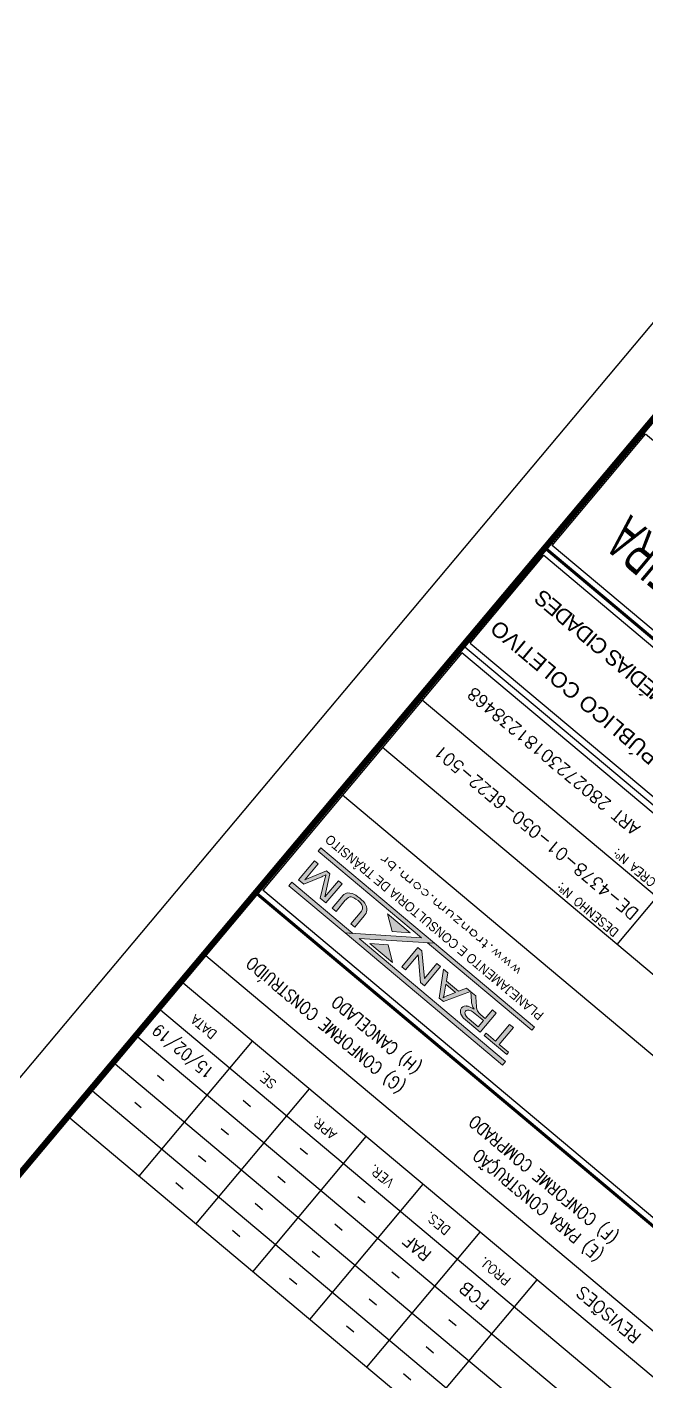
# Model space of a CAD drawing. Extents: x 207448 to 207705, y 7657586 to 7657835.
# Drawn here: x 207508.4 to 207533.4, y 7657779.9 to 7657834.5 of the extents above; entities that cross this region are included whole.
import ezdxf
from ezdxf.enums import TextEntityAlignment as Align

# ---------------------------------------------------------------- set-up
doc = ezdxf.new("R2010")
doc.units = 0
for name, color, linetype in [('A-FORMATO', 8, 'Continuous'), ('FOLHA', 7, 'Continuous'), ('FRM-P01', 1, 'Continuous'), ('FRM-P02', 2, 'Continuous')]:
    doc.layers.add(name, color=color, linetype=linetype)
doc.styles.add('ARIAL', font='arial.ttf')
doc.styles.add('ROMANC', font='romanc__.ttf')
doc.styles.add('ROMANS', font='romans', dxfattribs={"height": 0.85})
doc.styles.add('STYLE3', font='arial.ttf')

# ---------------------------------------------------------------- blocks, each defined once
blk = doc.blocks.new('PP-XYZ.000-9A00-001_A')
at = {"true_color": 0x0544ff}
blk.add_hatch(color=160, dxfattribs=at).paths.add_polyline_path([(782.56, 169.01), (782.56, 169.76), (815.74, 169.76), (805.81, 162.44), (827.59, 162.44), (827.59, 161.75), (803.63, 161.75), (813.43, 169.01)])
for color, points in [(240, [(806.81, 168.5), (809.19, 166.76), (811.58, 168.5)]), (81, [(812.48, 162.98), (810.09, 164.73), (807.71, 162.98)])]:
    blk.add_hatch(color=color).paths.add_polyline_path(points)
at = {"lineweight": 0}
for color, points in [(240, [(815.74, 169.76), (827.59, 169.76), (827.59, 169.01), (814.73, 169.01)]), (81, [(804.56, 162.44), (782.56, 162.44), (782.56, 161.75), (803.63, 161.75)])]:
    blk.add_hatch(color=color, dxfattribs=at).paths.add_polyline_path(points)
at = {"true_color": 0x0544ff}
h = blk.add_hatch(color=160, dxfattribs=at)
h.paths.add_polyline_path([(815.97, 168.04), (815.17, 168.04), (815.17, 165.7), (815.2, 165.4), (815.22, 165.14), (815.3, 164.91), (815.4, 164.7), (815.43, 164.68), (815.61, 164.47), (815.86, 164.27), (816.17, 164.14), (816.4, 164.06), (816.74, 163.98), (817.15, 163.96), (817.56, 163.93), (817.94, 163.96), (818.33, 163.98), (818.69, 164.06), (818.97, 164.16), (819, 164.16), (819.3, 164.34), (819.56, 164.52), (819.71, 164.73), (819.82, 164.91), (819.87, 165.14), (819.92, 165.4), (819.92, 165.7), (819.92, 168.04), (819.12, 168.04), (819.12, 165.7), (819.12, 165.6), (819.1, 165.29), (819.02, 165.04), (818.92, 164.83), (818.76, 164.68), (818.61, 164.6), (818.33, 164.5), (817.94, 164.45), (817.51, 164.42), (817.35, 164.42), (816.97, 164.47), (816.63, 164.55), (816.61, 164.57), (816.33, 164.73), (816.12, 164.93), (816.12, 164.96), (816.04, 165.14), (815.99, 165.4), (815.97, 165.7)])
h.paths.add_polyline_path([(822.43, 168.04), (821.23, 168.04), (821.23, 164.01), (822, 164.01), (822, 167.42), (823.77, 164.01), (824.49, 164.01), (826.23, 167.37), (826.23, 164.01), (827, 164.01), (827, 168.04), (825.92, 168.04), (824.49, 165.24), (824.38, 165.04), (824.25, 164.78), (824.15, 164.57), (824.13, 164.65), (824.02, 164.88), (823.87, 165.19)])
h.paths.add_polyline_path([(789.54, 166.24), (789.54, 167.58), (791.46, 167.58), (791.8, 167.58), (792.16, 167.5), (792.44, 167.4), (792.46, 167.37), (792.67, 167.17), (792.75, 166.93), (792.72, 166.81), (792.59, 166.58), (792.44, 166.47), (792.11, 166.32), (792.05, 166.32), (791.7, 166.27), (791.26, 166.24)], flags=16)
h.paths.add_polyline_path([(790.46, 165.78), (790.54, 165.78), (790.93, 165.78), (791.28, 165.68), (791.41, 165.6), (791.7, 165.4), (791.8, 165.29), (792, 165.09), (792.26, 164.83), (793.05, 164.01), (794.06, 164.01), (793, 165.11), (792.85, 165.27), (792.59, 165.47), (792.36, 165.63), (792.23, 165.7), (791.87, 165.83), (792.21, 165.88), (792.59, 165.96), (792.9, 166.06), (793.16, 166.22), (793.21, 166.24), (793.41, 166.45), (793.54, 166.68), (793.57, 166.93), (793.57, 167.06), (793.49, 167.32), (793.31, 167.53), (793.23, 167.63), (792.98, 167.81), (792.64, 167.91), (792.59, 167.94), (792.26, 167.99), (791.87, 168.01), (791.41, 168.04), (788.74, 168.04), (788.74, 164.01), (789.54, 164.01), (789.54, 165.78)])
h.paths.add_polyline_path([(798.21, 165.22), (798.9, 164.01), (799.83, 164.01), (797.34, 168.04), (796.49, 168.04), (794.16, 164.01), (795, 164.01), (795.67, 165.22)])
h.paths.add_polyline_path([(796.9, 167.6), (796.93, 167.53), (797.03, 167.29), (797.16, 167.06), (797.31, 166.78), (797.96, 165.65), (795.9, 165.65), (796.57, 166.83), (796.6, 166.86), (796.7, 167.11), (796.8, 167.35)], flags=16)
h.paths.add_polyline_path([(805.22, 168.04), (804.45, 168.04), (804.45, 164.88), (801.27, 168.04), (800.44, 168.04), (800.44, 164.01), (801.21, 164.01), (801.21, 167.17), (804.4, 164.01), (805.22, 164.01)])
h.paths.add_polyline_path([(787.9, 168.04), (783.13, 168.04), (783.13, 167.55), (785.1, 167.55), (785.1, 164.01), (785.9, 164.01), (785.9, 167.55), (787.9, 167.55)])
at = {"color": 1}
blk.add_line((656.76, 122.97), (830.37, 122.97), dxfattribs=at)
for points in [[(656.76, 173.01), (830.37, 173.01)], [(830.37, 122.97), (830.37, 173.01)], [(656.76, 152.97), (830.37, 152.97)], [(656.76, 142.97), (830.37, 142.97)], [(780.88, 142.97), (780.88, 132.97)], [(656.76, 132.97), (830.37, 132.97)]]:
    blk.add_lwpolyline(points, dxfattribs=at)
at = {"color": 160, "lineweight": 0, "true_color": 0x0544ff}
for points in [[(782.56, 169.01), (782.56, 169.76), (815.74, 169.76), (805.81, 162.44), (827.59, 162.44), (827.59, 161.75), (803.63, 161.75), (813.43, 169.01), (782.56, 169.01), (782.56, 169.01)], [(787.9, 168.04), (783.13, 168.04), (783.13, 167.55), (785.1, 167.55), (785.1, 164.01), (785.9, 164.01), (785.9, 167.55), (787.9, 167.55), (787.9, 168.04), (787.9, 168.04)], [(790.46, 165.78), (790.54, 165.78), (790.93, 165.78), (790.93, 165.78), (791.28, 165.68), (791.41, 165.6), (791.7, 165.4), (791.8, 165.29), (792, 165.09), (792.26, 164.83), (793.05, 164.01), (794.06, 164.01), (793, 165.11), (792.85, 165.27), (792.59, 165.47), (792.36, 165.63), (792.23, 165.7), (791.87, 165.83), (792.21, 165.88), (792.59, 165.96), (792.9, 166.06), (793.16, 166.22), (793.21, 166.24), (793.41, 166.45), (793.54, 166.68), (793.57, 166.93), (793.57, 167.06), (793.49, 167.32), (793.31, 167.53), (793.23, 167.63), (792.98, 167.81), (792.64, 167.91), (792.59, 167.94), (792.26, 167.99), (791.87, 168.01), (791.41, 168.04), (788.74, 168.04), (788.74, 164.01), (789.54, 164.01), (789.54, 165.78), (790.46, 165.78), (790.46, 165.78)], [(789.54, 166.24), (789.54, 167.58), (791.46, 167.58), (791.8, 167.58), (792.16, 167.5), (792.44, 167.4), (792.46, 167.37), (792.67, 167.17), (792.75, 166.93), (792.72, 166.81), (792.59, 166.58), (792.44, 166.47), (792.11, 166.32), (792.05, 166.32), (791.7, 166.27), (791.26, 166.24), (789.54, 166.24), (789.54, 166.24)], [(798.21, 165.22), (798.9, 164.01), (799.83, 164.01), (797.34, 168.04), (796.49, 168.04), (794.16, 164.01), (795, 164.01), (795.67, 165.22), (798.21, 165.22), (798.21, 165.22)], [(796.9, 167.6), (796.93, 167.53), (797.03, 167.29), (797.16, 167.06), (797.31, 166.78), (797.96, 165.65), (795.9, 165.65), (796.57, 166.83), (796.6, 166.86), (796.7, 167.11), (796.8, 167.35), (796.9, 167.6), (796.9, 167.6)], [(805.22, 168.04), (804.45, 168.04), (804.45, 164.88), (801.27, 168.04), (800.44, 168.04), (800.44, 164.01), (801.21, 164.01), (801.21, 167.17), (804.4, 164.01), (805.22, 164.01), (805.22, 168.04), (805.22, 168.04)], [(815.97, 168.04), (815.17, 168.04), (815.17, 165.7), (815.17, 165.7), (815.2, 165.4), (815.22, 165.14), (815.3, 164.91), (815.4, 164.7), (815.43, 164.68), (815.61, 164.47), (815.86, 164.27), (816.17, 164.14), (816.4, 164.06), (816.74, 163.98), (817.15, 163.96), (817.56, 163.93), (817.94, 163.96), (818.33, 163.98), (818.69, 164.06), (818.97, 164.16), (819, 164.16), (819.3, 164.34), (819.56, 164.52), (819.71, 164.73), (819.82, 164.91), (819.87, 165.14), (819.92, 165.4), (819.92, 165.7), (819.92, 168.04), (819.12, 168.04), (819.12, 165.7), (819.12, 165.6), (819.1, 165.29), (819.02, 165.04), (818.92, 164.83), (818.76, 164.68), (818.61, 164.6), (818.33, 164.5), (817.94, 164.45), (817.51, 164.42), (817.35, 164.42), (816.97, 164.47), (816.63, 164.55), (816.61, 164.57), (816.33, 164.73), (816.12, 164.93), (816.12, 164.96), (816.04, 165.14), (815.99, 165.4), (815.97, 165.7), (815.97, 168.04), (815.97, 168.04)], [(822.43, 168.04), (821.23, 168.04), (821.23, 164.01), (822, 164.01), (822, 167.42), (823.77, 164.01), (824.49, 164.01), (826.23, 167.37), (826.23, 164.01), (827, 164.01), (827, 168.04), (825.92, 168.04), (824.49, 165.24), (824.38, 165.04), (824.25, 164.78), (824.15, 164.57), (824.13, 164.65), (824.02, 164.88), (823.87, 165.19), (822.43, 168.04), (822.43, 168.04)]]:
    blk.add_lwpolyline(points, dxfattribs=at)
at = {"color": 240, "lineweight": 0}
blk.add_lwpolyline([(806.81, 168.5), (809.19, 166.76), (811.58, 168.5), (806.81, 168.5), (806.81, 168.5)], dxfattribs=at)
blk.add_lwpolyline([(815.74, 169.76), (827.59, 169.76), (827.59, 169.01), (814.73, 169.01)], close=True, dxfattribs=at)
at = {"color": 81, "lineweight": 0}
blk.add_lwpolyline([(812.48, 162.98), (810.09, 164.73), (807.71, 162.98), (812.48, 162.98), (812.48, 162.98)], dxfattribs=at)
blk.add_lwpolyline([(804.56, 162.44), (782.56, 162.44), (782.56, 161.75), (803.63, 161.75)], close=True, dxfattribs=at)
at = {"layer": 'FOLHA', "color": 1}
blk.add_line((841, 0), (841, 594), dxfattribs=at)
at = {"layer": 'FOLHA', "color": 2}
for points, const_width in [([(831, 584), (25, 584), (25, 10), (831, 10), (831, 584)], 1), ([(656, 101.38), (656, 174.06), (831, 174.06)], 0.5)]:
    blk.add_lwpolyline(points, dxfattribs=dict(at, const_width=const_width))
at = {"layer": 'FRM-P01'}
for p, q in [((830.37, 120.93), (656.76, 120.93)), ((830.37, 120.93), (830.37, 102.43)), ((830.37, 120.93), (830.37, 102.43)), ((830.37, 102.43), (656.76, 102.43)), ((766.88, 100.33), (830.37, 100.33)), ((830.37, 100.33), (830.37, 76.87)), ((830.37, 100.33), (830.37, 76.87)), ((766.88, 76.87), (830.37, 76.87))]:
    blk.add_line(p, q, dxfattribs=at)
at = {"layer": 'FRM-P02'}
for p, q in [((656, 221.26), (831, 221.26)), ((756, 221.26), (756, 192.76)), ((768, 221.26), (768, 192.76)), ((780, 221.26), (780, 192.76)), ((792, 221.26), (792, 192.76)), ((804, 221.26), (804, 192.76)), ((816, 221.26), (816, 192.76)), ((831, 174.06), (831, 221.26)), ((656, 215.56), (831, 215.56)), ((656, 209.86), (831, 209.86)), ((656, 204.16), (831, 204.16)), ((656, 198.46), (831, 198.46)), ((656, 192.76), (831, 192.76)), ((656, 187.06), (831, 187.06)), ((831, 174.06), (831, 101.38)), ((656, 121.98), (831, 121.98)), ((656, 121.98), (831, 121.98)), ((831, 101.38), (831, 10))]:
    blk.add_line(p, q, dxfattribs=at)
blk.add_lwpolyline([(831, 174.06), (656, 174.06)], dxfattribs=at)
at = {"layer": 'FRM-P02', "const_width": 0.5}
blk.add_lwpolyline([(656, 75.88), (656, 101.38), (831, 101.38)], dxfattribs=at)
at = {"color": 160, "lineweight": 0, "true_color": 0x0544ff, "style": 'ARIAL', "width": 0.9}
blk.add_text('PLANEJAMENTO E CONSULTORIA DE TRÂNSITO', height=1.5302, dxfattribs=at).set_placement((782.68, 159.05))
at = {"color": 160, "linetype": 'Continuous', "lineweight": 15, "true_color": 0x0544ff, "style": 'ROMANS', "width": 1.5}
blk.add_text('www.tranzum.com.br', height=1.399, dxfattribs=at).set_placement((804.5, 155.56), align=Align.BOTTOM_CENTER)
at = {"color": 2, "style": 'ROMANS'}
for s, p in [('DESENHO Nª: ', (782.05, 141.01)), ('CREA Nº:', (782.59, 130.97))]:
    blk.add_text(s, height=1.4, dxfattribs=at).set_placement(p)
at = {"color": 2, "linetype": 'ByBlock', "lineweight": 0}
for tag, p, style in [('0000/00', (660.13, 145.89), 'ROMANC'), ('LOCAL', (692.24, 145.89), 'ROMANS'), ('DE-0000/00-000-000-000', (781.56, 136.5), 'ROMANC'), ('CREA', (790.19, 125.89), 'ROMANC')]:
    blk.add_attdef(tag, p, '', height=2, dxfattribs=dict(at, style=style))
at = {"color": 2, "linetype": 'ByBlock', "lineweight": 0, "style": 'ROMANS'}
blk.add_attdef('PROJETO', text='', height=3, dxfattribs=at).set_placement((718.82, 137.97), align=Align.MIDDLE_CENTER)
at = {"color": 2, "linetype": 'ByBlock', "lineweight": 0, "style": 'ROMANC'}
blk.add_attdef('RESPONSÁVEL_TÉCNICO', text='', height=2, dxfattribs=at).set_placement((738.09, 126.07), align=Align.TOP_CENTER)
at = {"color": 2, "style": 'ROMANS', "width": 0.9}
for tag, p in [('ASSUNTO1', (658.49, 53.87)), ('ASSUNTO2', (658.49, 50.37)), ('ASSUNTO3', (658.49, 46.87))]:
    blk.add_attdef(tag, text='', height=2, dxfattribs=at).set_placement(p, align=Align.TOP_LEFT)
at = {"color": 2, "style": 'STYLE3'}
blk.add_attdef('FOLHA', text='', height=4, dxfattribs=at).set_placement((815.01, 20.08), align=Align.MIDDLE_CENTER)
at = {"layer": 'A-FORMATO', "color": 2, "lineweight": -3, "style": 'ARIAL'}
for tag, p in [('NDOCUMENTO', (473.43, 36.15)), ('DESCRICAO3', (534.26, 36.15)), ('NDOCUMENTO', (473.43, 30.07)), ('DESCRICAO2', (534.26, 30.07)), ('NDOCUMENTO', (473.43, 23.99)), ('DESCRICAO1', (534.26, 23.99))]:
    blk.add_attdef(tag, p, '', height=2.43, rotation=360, dxfattribs=at)
at = {"layer": 'FRM-P02', "style": 'ROMANS'}
for s, height, p in [('PROJ.', 1.5, (762.09, 196.06)), ('DES.', 1.5, (774.15, 196.06)), ('VER.', 1.5, (786.04, 196.06)), ('APR.', 1.5, (798.19, 196.06)), ('SE.', 1.5, (810.19, 196.06)), ('DATA', 1.5, (823.5, 196.06)), ('REVISÕES', 2, (743.5, 189.91))]:
    blk.add_text(s, height=height, rotation=0, dxfattribs=at).set_placement(p, align=Align.MIDDLE)
at = {"layer": 'FRM-P02', "style": 'ROMANS', "width": 0.85}
for s, p in [('(E) PARA CONSTRUÇÃO', (750.43, 182.45)), ('(G) CONFORME CONSTRUÍDO', (792.39, 182.2)), ('(F) CONFORME COMPRADO', (750.43, 178.71)), ('(H) CANCELADO', (792.39, 178.15))]:
    blk.add_text(s, height=2, rotation=0, dxfattribs=at).set_placement(p)
at = {"layer": 'FRM-P02', "style": 'STYLE3', "width": 0.551488}
blk.add_text('DUARTE NOGUEIRA ', height=7, dxfattribs=at).set_placement((771.45, 88.33), (825.39, 88.33), align=Align.FIT)
blk.add_text('DUARTE NOGUEIRA ', height=7, dxfattribs=at).set_placement((771.45, 88.33), (825.39, 88.33), align=Align.FIT)
at = {"layer": 'FRM-P02', "insert": (743.56, 111.68), "char_height": 2.5, "width": 173.6079, "attachment_point": 5, "style": 'STYLE3'}
blk.add_mtext('PROJETO EXECUTIVO PARA IMPLANTAÇÃO DE CORREDORES DE TRANSPORTE PÚBLICO COLETIVO NO MUNICÍPIO DE RIBEIRÃO PRETO \\P{\\T0.9;PROGRAMA DE ACELERAÇÃO DO CRESCIMENTO (PAC II), PROTRANSPORTE, MOBILIDADE MÉDIAS CIDADES}', dxfattribs=at)
blk.add_mtext('PROJETO EXECUTIVO PARA IMPLANTAÇÃO DE CORREDORES DE TRANSPORTE PÚBLICO COLETIVO NO MUNICÍPIO DE RIBEIRÃO PRETO \\P{\\T0.9;PROGRAMA DE ACELERAÇÃO DO CRESCIMENTO (PAC II), PROTRANSPORTE, MOBILIDADE MÉDIAS CIDADES}', dxfattribs=at)
at = {"layer": 'FRM-P02', "style": 'ROMANS'}
for tag, p in [('28', (661, 218.41)), ('29', (671, 218.41)), ('31', (762, 218.41)), ('32', (774, 218.41)), ('33', (786, 218.41)), ('34', (798, 218.41)), ('35', (810, 218.41)), ('19', (661, 212.71)), ('20', (671, 212.71)), ('22', (762, 212.71)), ('23', (774, 212.71)), ('24', (786, 212.71)), ('25', (798, 212.71)), ('26', (810, 212.71)), ('10', (661, 206.93)), ('11', (671, 207.01)), ('13', (762, 207.01)), ('14', (774, 207.01)), ('15', (786, 207.01)), ('16', (798, 207.01)), ('17', (810, 207.01)), ('1', (661, 201.23)), ('2', (671, 201.23)), ('4', (762.09, 201.23)), ('5', (774.15, 201.23)), ('6', (786.04, 201.23)), ('7', (798.19, 201.23)), ('8', (810.19, 201.23))]:
    blk.add_attdef(tag, text='', height=2, dxfattribs=at).set_placement(p, align=Align.MIDDLE_CENTER)
for tag, p in [('30', (677.61, 217.34)), ('21', (677.61, 211.64)), ('12', (677.61, 205.94)), ('3', (677.61, 200.24))]:
    blk.add_attdef(tag, p, '', height=2, dxfattribs=at)
at = {"layer": 'FRM-P02', "style": 'ROMANS', "width": 0.85, "flags": 1}
blk.add_attdef('00/00/00', text='', height=2, dxfattribs=at).set_placement((823.5, 218.41), align=Align.MIDDLE_CENTER)
at = {"layer": 'FRM-P02', "style": 'ROMANS', "width": 0.85}
for p in [(823.5, 212.71), (823.5, 207.01), (823.5, 201.23)]:
    blk.add_attdef('00/00/00', text='', height=2, dxfattribs=at).set_placement(p, align=Align.MIDDLE_CENTER)
at = {"layer": 'FRM-P02', "style": 'ROMANS', "width": 0.8}
for tag, height, p in [('ESCALA', 2.63, (774.91, 37)), ('DATA', 2.63, (801.74, 36.54)), ('DIRETOR', 1.4, (700.04, 33.97)), ('ENGENHEIRO', 1.4, (683.84, 22.86)), ('ARQUIVO', 1.4, (728.03, 14.96)), ('SETOR', 1.4, (751.65, 14.91)), ('DATA', 1.4, (775.01, 15))]:
    blk.add_attdef(tag, text='', height=height, dxfattribs=at).set_placement(p, align=Align.TOP_LEFT)

msp = doc.modelspace()

# ---------------------------------------------------------------- block references
ref = msp.add_blockref('PP-XYZ.000-9A00-001_A', (207704.755, 7657699.401, 0), dxfattribs=dict(xscale=0.250000000070606, yscale=0.250000000070606, zscale=0.250000000070606, rotation=140.0043312425254))
ref.add_attrib('CREA', 'ART 28027230181238468', (207533.188, 7657802.259, 0), dxfattribs={"color": 2, "linetype": 'ByBlock', "lineweight": 0, "height": 0.5, "rotation": 140.0043, "style": 'ROMANC'})
ref.add_attrib('DE-0000/00-000-000-000', 'DE-4378-01-050-6E22-501', (207533.134, 7657798.84, 0), dxfattribs={"color": 2, "linetype": 'ByBlock', "lineweight": 0, "height": 0.5, "rotation": 140.0043, "style": 'ROMANC'})
ref.add_attrib('4', 'FCB', dxfattribs={"layer": 'FRM-P02', "height": 0.5, "rotation": 140.0043, "style": 'ROMANS'}).set_placement((207526.462, 7657783.315, 0), align=Align.MIDDLE_CENTER)
ref.add_attrib('5', 'RAF', dxfattribs={"layer": 'FRM-P02', "height": 0.5, "rotation": 140.0043, "style": 'ROMANS'}).set_placement((207524.152, 7657785.253, 0), align=Align.MIDDLE_CENTER)
ref.add_attrib('6', '-', dxfattribs={"layer": 'FRM-P02', "height": 0.5, "rotation": 140.0043, "style": 'ROMANS'}).set_placement((207521.876, 7657787.163, 0), align=Align.MIDDLE_CENTER)
ref.add_attrib('7', '-', dxfattribs={"layer": 'FRM-P02', "height": 0.5, "rotation": 140.0043, "style": 'ROMANS'}).set_placement((207519.548, 7657789.116, 0), align=Align.MIDDLE_CENTER)
ref.add_attrib('8', '-', dxfattribs={"layer": 'FRM-P02', "height": 0.5, "rotation": 140.0043, "style": 'ROMANS'}).set_placement((207517.249, 7657791.044, 0), align=Align.MIDDLE_CENTER)
ref.add_attrib('00/00/00', '15/02/19', dxfattribs={"layer": 'FRM-P02', "height": 0.5, "rotation": 140.0043, "style": 'ROMANS', "width": 0.85}).set_placement((207514.701, 7657793.182, 0), align=Align.MIDDLE_CENTER)
ref.add_attrib('13', '-', dxfattribs={"layer": 'FRM-P02', "height": 0.5, "rotation": 140.0043, "style": 'ROMANS'}).set_placement((207525.551, 7657782.193, 0), align=Align.MIDDLE_CENTER)
ref.add_attrib('14', '-', dxfattribs={"layer": 'FRM-P02', "height": 0.5, "rotation": 140.0043, "style": 'ROMANS'}).set_placement((207523.252, 7657784.121, 0), align=Align.MIDDLE_CENTER)
ref.add_attrib('15', '-', dxfattribs={"layer": 'FRM-P02', "height": 0.5, "rotation": 140.0043, "style": 'ROMANS'}).set_placement((207520.954, 7657786.049, 0), align=Align.MIDDLE_CENTER)
ref.add_attrib('16', '-', dxfattribs={"layer": 'FRM-P02', "height": 0.5, "rotation": 140.0043, "style": 'ROMANS'}).set_placement((207518.656, 7657787.977, 0), align=Align.MIDDLE_CENTER)
ref.add_attrib('17', '-', dxfattribs={"layer": 'FRM-P02', "height": 0.5, "rotation": 140.0043, "style": 'ROMANS'}).set_placement((207516.358, 7657789.905, 0), align=Align.MIDDLE_CENTER)
ref.add_attrib('00/00/00', '-', dxfattribs={"layer": 'FRM-P02', "height": 0.5, "rotation": 140.0043, "style": 'ROMANS', "width": 0.85}).set_placement((207513.772, 7657792.075, 0), align=Align.MIDDLE_CENTER)
ref.add_attrib('22', '-', dxfattribs={"layer": 'FRM-P02', "height": 0.5, "rotation": 140.0043, "style": 'ROMANS'}).set_placement((207524.635, 7657781.101, 0), align=Align.MIDDLE_CENTER)
ref.add_attrib('23', '-', dxfattribs={"layer": 'FRM-P02', "height": 0.5, "rotation": 140.0043, "style": 'ROMANS'}).set_placement((207522.337, 7657783.029, 0), align=Align.MIDDLE_CENTER)
ref.add_attrib('24', '-', dxfattribs={"layer": 'FRM-P02', "height": 0.5, "rotation": 140.0043, "style": 'ROMANS'}).set_placement((207520.038, 7657784.957, 0), align=Align.MIDDLE_CENTER)
ref.add_attrib('25', '-', dxfattribs={"layer": 'FRM-P02', "height": 0.5, "rotation": 140.0043, "style": 'ROMANS'}).set_placement((207517.74, 7657786.886, 0), align=Align.MIDDLE_CENTER)
ref.add_attrib('26', '-', dxfattribs={"layer": 'FRM-P02', "height": 0.5, "rotation": 140.0043, "style": 'ROMANS'}).set_placement((207515.442, 7657788.814, 0), align=Align.MIDDLE_CENTER)
ref.add_attrib('00/00/00', '-', dxfattribs={"layer": 'FRM-P02', "height": 0.5, "rotation": 140.0043, "style": 'ROMANS', "width": 0.85}).set_placement((207512.856, 7657790.983, 0), align=Align.MIDDLE_CENTER)
ref.add_attrib('31', '-', dxfattribs={"layer": 'FRM-P02', "height": 0.5, "rotation": 140.0043, "style": 'ROMANS'}).set_placement((207523.719, 7657780.009, 0), align=Align.MIDDLE_CENTER)
ref.add_attrib('32', '-', dxfattribs={"layer": 'FRM-P02', "height": 0.5, "rotation": 140.0043, "style": 'ROMANS'}).set_placement((207521.421, 7657781.938, 0), align=Align.MIDDLE_CENTER)
ref.add_attrib('33', '-', dxfattribs={"layer": 'FRM-P02', "height": 0.5, "rotation": 140.0043, "style": 'ROMANS'}).set_placement((207519.122, 7657783.866, 0), align=Align.MIDDLE_CENTER)
ref.add_attrib('34', '-', dxfattribs={"layer": 'FRM-P02', "height": 0.5, "rotation": 140.0043, "style": 'ROMANS'}).set_placement((207516.824, 7657785.794, 0), align=Align.MIDDLE_CENTER)
ref.add_attrib('35', '-', dxfattribs={"layer": 'FRM-P02', "height": 0.5, "rotation": 140.0043, "style": 'ROMANS'}).set_placement((207514.526, 7657787.722, 0), align=Align.MIDDLE_CENTER)

doc.saveas('drawing.dxf')
